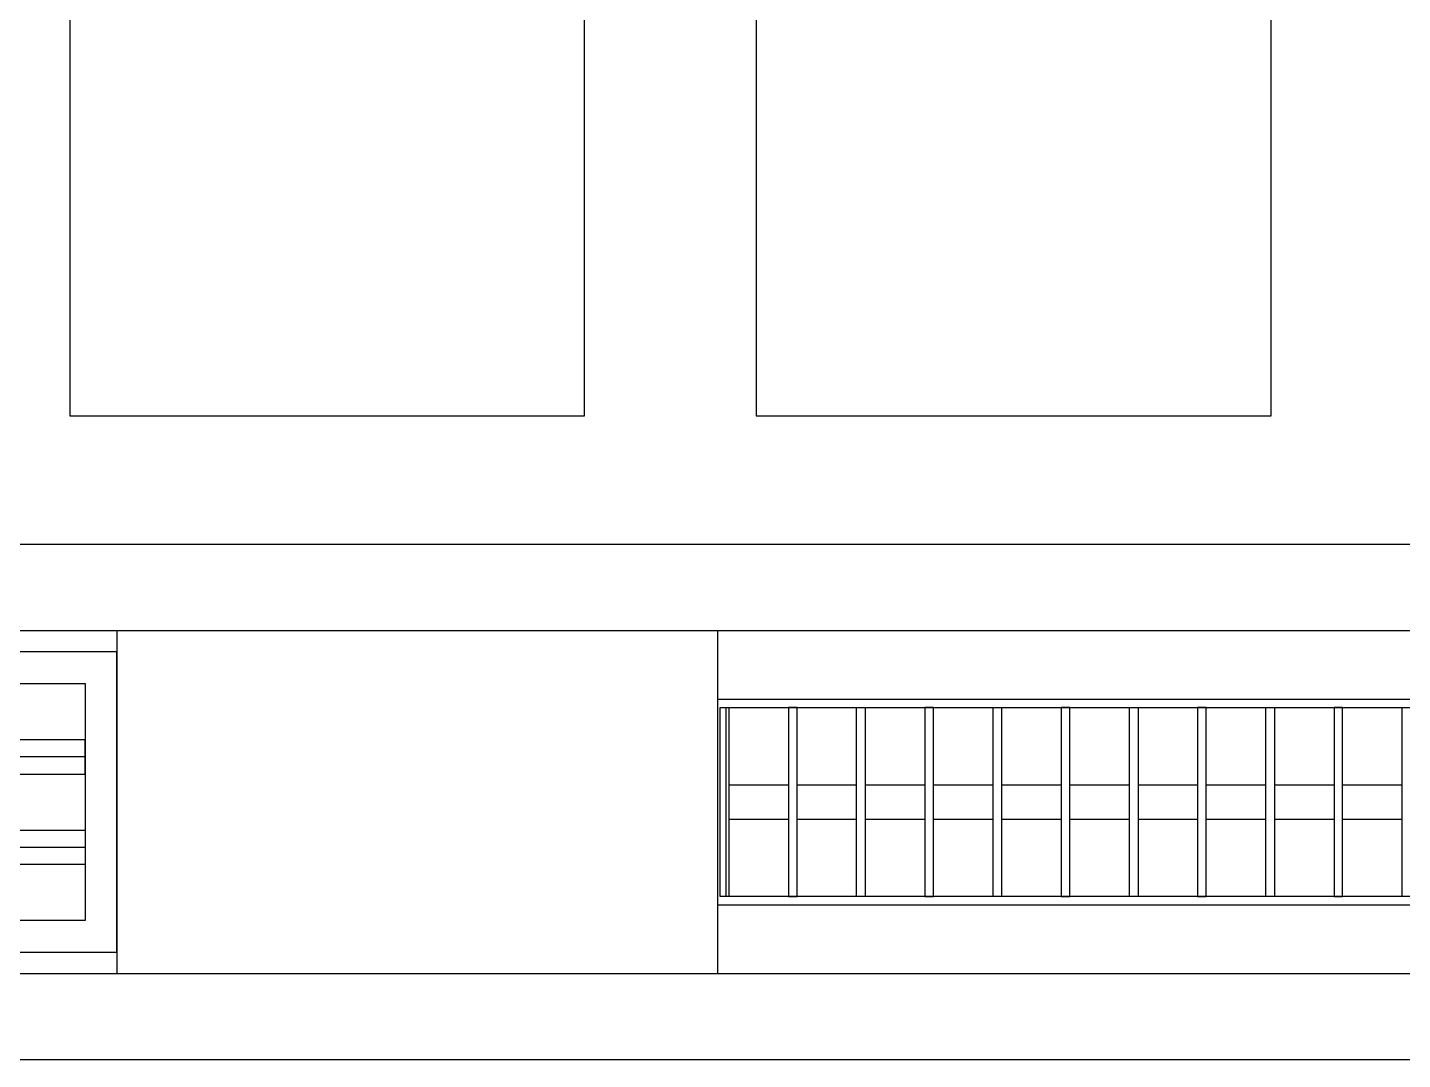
# Model space of a CAD drawing. Header units: millimetres. Extents: x -726012 to -647389, y -20772 to 18805.
# Drawn here: x -708748 to -707947, y 7519 to 8120 of the extents above; entities that cross this region are included whole.
import ezdxf
from ezdxf.enums import TextEntityAlignment as Align
from ezdxf.xclip import XClip

# ---------------------------------------------------------------- set-up
doc = ezdxf.new("R2010")
doc.units = ezdxf.units.MM
doc.header["$XCLIPFRAME"] = 0
for name, color, linetype in [('000 - WIPEOUT', 250, 'Continuous'), ('001 - ASCESSORIES', 251, 'Continuous'), ('A04_TUBE SERIES', 2, 'Continuous'), ('A11_ALU.SOLID SHEET', 2, 'Continuous')]:
    doc.layers.add(name, color=color, linetype=linetype)
doc.layers.add('008 - LIGHTING', color=1, linetype='Continuous', lineweight=9)

# ---------------------------------------------------------------- blocks, each defined once
blk = doc.blocks.new('*U529')
blk.add_point((0, 0))
at = {"layer": 'Defpoints', "color": 250}
blk.add_text('AL.SHEET-HAT-TYPE-C', height=7, rotation=270, dxfattribs=at).set_placement((15, 0), align=Align.BOTTOM_CENTER)
blk.add_wipeout([(0, -100), (350, -100), (350, 100), (0, 100)]).dxf.layer = '000 - WIPEOUT'
at = {"layer": 'A11_ALU.SOLID SHEET', "color": 0}
blk.add_lwpolyline([(0, -100), (350, -100), (350, 100), (0, 100)], close=True, dxfattribs=at)
blk = doc.blocks.new('*U531')
at = {"layer": '001 - ASCESSORIES', "color": 0, "linetype": 'ByBlock'}
blk.add_lwpolyline([(800, 87.5), (-800, 87.5), (-800, -87.5), (800, -87.5)], close=True, dxfattribs=at)
at = {"layer": '001 - ASCESSORIES', "linetype": 'ByBlock'}
for points in [[(-781.5, 69), (781.5, 69), (781.5, -69), (-781.5, -69)], [(781.5, 36.33), (-781.5, 36.33), (-781.5, 16.33), (781.5, 16.33)], [(-781.5, -16.33), (781.5, -16.33), (781.5, -36.33), (-781.5, -36.33)]]:
    blk.add_lwpolyline(points, close=True, dxfattribs=at)
for points in [[(781.5, 26.33), (-781.5, 26.33)], [(-781.5, -26.33), (781.5, -26.33)]]:
    blk.add_lwpolyline(points, dxfattribs=at)
blk = doc.blocks.new('*U526')
at = {"color": 1}
blk.add_wipeout([(600, -60), (-600, -60), (-600, 60), (600, 60)], dxfattribs=at).dxf.layer = '000 - WIPEOUT'
at = {"layer": '001 - ASCESSORIES', "color": 0}
blk.add_lwpolyline([(600, -60), (-600, -60), (-600, 60), (600, 60)], close=True, dxfattribs=at)
at = {"layer": '001 - ASCESSORIES'}
for points in [[(-593.5, -55), (-598.5, -55), (-598.5, 55), (-593.5, 55)], [(595, -55), (-595, -55), (-595, 55), (595, 55)], [(-558.77, -55), (-553.77, -55), (-553.77, 55), (-558.77, 55)], [(-514.03, -55), (-519.03, -55), (-519.03, 55), (-514.03, 55)], [(-479.3, -55), (-474.3, -55), (-474.3, 55), (-479.3, 55)], [(-434.57, -55), (-439.57, -55), (-439.57, 55), (-434.57, 55)], [(-399.83, -55), (-394.83, -55), (-394.83, 55), (-399.83, 55)], [(-355.1, -55), (-360.1, -55), (-360.1, 55), (-355.1, 55)], [(-320.37, -55), (-315.37, -55), (-315.37, 55), (-320.37, 55)], [(-275.63, -55), (-280.63, -55), (-280.63, 55), (-275.63, 55)], [(-240.9, -55), (-235.9, -55), (-235.9, 55), (-240.9, 55)], [(-196.17, -55), (-201.17, -55), (-201.17, 55), (-196.17, 55)]]:
    blk.add_lwpolyline(points, close=True, dxfattribs=at)
for points in [[(-593.5, 10), (-558.77, 10)], [(-553.77, 10), (-519.03, 10)], [(-514.03, 10), (-479.3, 10)], [(-474.3, 10), (-439.57, 10)], [(-434.57, 10), (-399.83, 10)], [(-394.83, 10), (-360.1, 10)], [(-355.1, 10), (-320.37, 10)], [(-315.37, 10), (-280.63, 10)], [(-275.63, 10), (-240.9, 10)], [(-235.9, 10), (-201.17, 10)], [(-593.5, -10), (-558.77, -10)], [(-553.77, -10), (-519.03, -10)], [(-514.03, -10), (-479.3, -10)], [(-474.3, -10), (-439.57, -10)], [(-434.57, -10), (-399.83, -10)], [(-394.83, -10), (-360.1, -10)], [(-355.1, -10), (-320.37, -10)], [(-315.37, -10), (-280.63, -10)], [(-275.63, -10), (-240.9, -10)], [(-235.9, -10), (-201.17, -10)]]:
    blk.add_lwpolyline(points, dxfattribs=at)
blk = doc.blocks.new('*U544')
blk.add_wipeout([(-25, 0), (25, 0), (25, 81755), (-25, 81755)]).dxf.layer = '000 - WIPEOUT'
at = {"layer": 'A04_TUBE SERIES', "color": 0}
blk.add_lwpolyline([(-25, 0), (25, 0), (25, 81755), (-25, 81755)], close=True, dxfattribs=at)
at = {"layer": 'Defpoints', "color": 250, "flags": 1}
blk.add_attdef('EXTR.OVL-LENGTH_', (-33.1, -9.01), '', height=5, dxfattribs=at)
blk = doc.blocks.new('*U545')
blk.add_wipeout([(-25, 0), (25, 0), (25, 81755), (-25, 81755)]).dxf.layer = '000 - WIPEOUT'
at = {"layer": 'A04_TUBE SERIES', "color": 0}
blk.add_lwpolyline([(-25, 0), (25, 0), (25, 81755), (-25, 81755)], close=True, dxfattribs=at)
at = {"layer": 'Defpoints', "color": 250, "flags": 1}
blk.add_attdef('EXTR.OVL-LENGTH_', (-33.1, -9.01), '', height=5, dxfattribs=at)
blk = doc.blocks.new('*U1253')
at = {"color": 3}
for points in [[(-275, 26350), (275, 26350), (275, 26050), (-275, 26050)], [(-275, 25950), (275, 25950), (275, 25650), (-275, 25650)]]:
    blk.add_wipeout(points, dxfattribs=at).dxf.layer = '000 - WIPEOUT'
at = {"layer": 'A11_ALU.SOLID SHEET', "color": 0, "linetype": 'ByBlock'}
for points in [[(-275, 26050), (275, 26050), (275, 26350), (-275, 26350)], [(-275, 25650), (275, 25650), (275, 25950), (-275, 25950)]]:
    blk.add_lwpolyline(points, close=True, dxfattribs=at)
blk = doc.blocks.new('*U1287')
at = {"layer": 'A11_ALU.SOLID SHEET', "color": 0, "linetype": 'ByBlock', "rotation": 90}
blk.add_blockref('*U1253', (62308.5, 4590), dxfattribs=at)
at = {"layer": 'A11_ALU.SOLID SHEET', "color": 1}
blk.add_blockref('*U529', (35986, 4090), dxfattribs=at)
at = {"layer": '008 - LIGHTING'}
for name, p in [('*U531', (35186, 4090)), ('*U526', (36936, 4090))]:
    blk.add_blockref(name, p, dxfattribs=at)
at = {"layer": 'A04_TUBE SERIES', "color": 0, "linetype": 'ByBlock', "rotation": 270}
for name, p in [('*U544', (21303.5, 4215)), ('*U545', (21303.5, 3965))]:
    blk.add_blockref(name, p, dxfattribs=at)

msp = doc.modelspace()

# ---------------------------------------------------------------- block references
at = {"layer": 'A11_ALU.SOLID SHEET'}
ref = msp.add_blockref('*U1287', (-744682.37, 3579.02), dxfattribs=at)
XClip(ref).set_block_clipping_path([(22516.8245944298, -23612.0000696909), (92487.8891097467, 7199.9972603897)])

doc.saveas('drawing.dxf')
